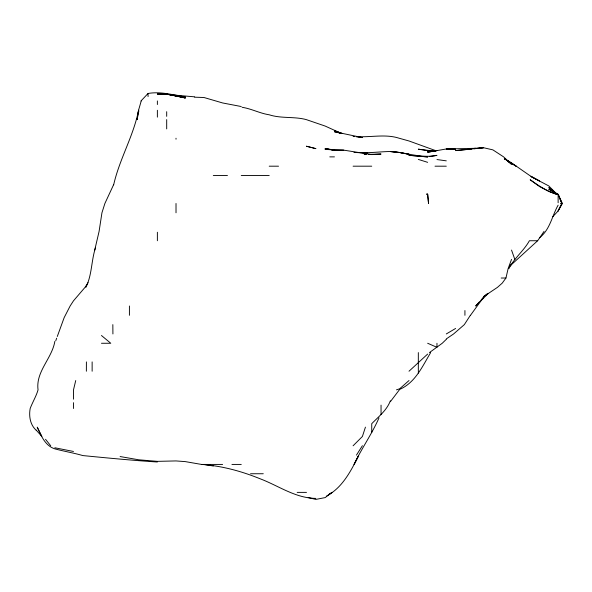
<?xml version="1.0" encoding="UTF-8"?>
<svg xmlns="http://www.w3.org/2000/svg" width="592" height="592" viewBox="0 0 592 592"><rect width="100%" height="100%" fill="white"/><g stroke="black" fill="none" stroke-linecap="round" stroke-linejoin="round"><path stroke-width="0.89" d="M86.373 371.228L86.402 361.904M138.565 110.267L137.181 119.591L138.565 110.267C133.481 136.19 119.458 159.063 113.664 184.83M94.727 250.068L99.086 231.428L101.942 212.787L104.888 203.47L113.546 184.83M487.149 293.817L483.568 296.666L497.472 287.349L502.208 283.154L505.953 278.025L508.099 268.709L511.532 259.385M75.724 380.545L73.497 389.869L73.497 399.186M141.222 100.951L138.735 109.601L138.735 111.962M365.434 427.143L362.408 436.467L353.091 445.783M85.892 287.349C92.115 274.866 91.22 260.65 95.504 247.737M55.766 340.726L56.684 338.18M57.291 336.485L64.173 317.601L70.137 305.99L73.497 300.81L85.026 287.349L88.038 282.687M379.021 417.826C371.968 434.003 361.571 448.44 354.068 464.424L358.478 455.884M54.856 341.377C51.904 358.671 35.579 371.547 38.051 389.869C36.186 396.381 32.538 402.168 30.177 408.502C28.764 416.146 30.177 424.93 36.216 430.273M358.515 455.884C350.938 470.958 342.287 487.838 326.717 495.889M558.13 210.967L561.926 203.47L558.13 210.967L552.847 216.642M390.372 400.814C386.791 410.337 378.599 416.627 371.732 423.694L371.732 432.634M558.13 205.143C551.907 216.087 550.131 229.6 539.49 237.784M558.13 210.922L562.4 203.47L558.13 194.413L561.867 203.47L558.13 194.243L556.865 194.146L548.806 187.612L557.346 194.146L548.806 189.248L557.553 194.146M508.861 268.709C514.108 258.223 523.728 250.964 529.403 240.744L537.647 240.744L544.026 231.428M470.351 315.307L464.335 324.623L453.598 333.947L446.294 338.92M356.451 455.107L362.408 445.695M430.658 352.588C422.392 366.344 415.436 382.536 399.689 389.403L390.372 401.672M470.485 315.307L483.568 297.236L481.141 299.929M479.32 301.95L475.679 305.99L488.104 293.58M509.727 266.111L511.532 264.165M140.992 100.951L148.059 93.462C160.573 91.316 173.056 94.868 185.333 97.029L177.711 95.83M509.727 266.193L537.647 240.744M446.294 339.334L442.246 343.264L429.437 352.588M427.653 354.068L409.013 371.228M409.013 380.545L399.689 388.766L396.448 389.869M328.982 494.327L332.068 492.381L325.134 497.606L315.81 499.411L308.188 497.532M446.294 333.947L455.611 328.464M429.348 156.54L436.97 155.348C421.297 158.634 405.942 152.418 390.372 151.493C378.207 151.737 366.122 153.587 353.942 152.322M471.706 149.073L455.611 150.597L483.568 147.734L492.892 149.872L503.607 156.873L511.532 164.287L507.943 161.431M474.251 148.755L483.568 147.734L474.251 148.377L475.946 148.511M435.275 150.975L427.653 151.722L436.97 150.538L427.653 152.248L446.294 148.969L455.611 149.258L446.294 149.021L475.946 148.289M371.732 154.601L381.048 154.031L368.342 154.364L371.732 154.586L343.767 150.146L334.45 150.264L343.767 150.279L325.134 149.436L334.45 149.717L325.134 148.955L328.523 149.428M435.275 150.871L427.653 151.189L430.192 151.271M329.774 156.873L334.45 156.873M269.212 166.189L278.536 166.189M353.091 166.189L371.732 166.189M435.002 166.189L446.294 166.189M213.298 175.506L227.461 175.506M241.255 175.506L269.212 175.506M560.387 203.47L562.4 203.47M501.18 278.025L505.953 278.025M101.454 343.264L110.778 343.264L101.454 335.501M120.095 456.543L138.735 459.799L157.376 461.36L176.016 460.931L185.333 461.619L201.48 464.424L222.614 464.424M231.931 464.424L241.255 464.424M250.571 473.741L263.27 473.741M297.169 492.381L306.493 492.381M157.376 461.989C132.497 460.421 107.626 457.986 82.813 455.574C73.6 452.887 64.121 451.356 54.856 448.862C45.007 445.695 41.181 435.719 37.222 427.143L41.862 436.467L36.216 430.132M194.657 97.192L203.974 97.502L222.614 102.956L241.255 106.53M353.091 136.389L354.786 136.463M356.48 136.537C370.71 137.633 385.222 133.718 399.149 138.232L409.013 140.977L436.119 150.79M176.016 95.586L185.333 98.006L166.692 94.084L157.376 94.098L166.692 94.069L185.333 97.806L166.692 94.121L157.376 93.625L194.657 96.836M420.875 156.429L423.413 156.569M366.648 154.238L364.102 154.068L365.797 154.194M362.408 152.677L367.491 153.032M315.81 498.397C295.356 498.198 278.381 485.632 259.895 478.691C241.173 471.106 221.704 465.837 201.48 464.424M435.275 151.271L418.329 149.184L431.886 151.3M356.48 136.833L362.408 137.603L334.45 131.735L342.08 133.577M436.97 159.551L446.294 160.846M331.061 149.783L332.756 150.028M203.974 464.424L213.298 465.993M54.856 447.774L73.497 451.467M333.607 150.102L325.134 148.459L329.367 149.436M242.098 107.293C251.445 108.721 259.858 113.368 269.212 114.789C281.289 118.711 294.106 116.35 306.227 119.591L325.134 126.052L341.443 133.452M418.329 159.411L427.653 162.334M342.08 133.4L334.45 130.758L341.229 133.489M427.653 343.264L436.97 347.319L436.97 343.264M539.49 186.532L548.806 191.423L556.125 194.146C546.645 191.046 538.239 185.481 530.166 179.739L538.883 186.11M505.316 159.278L511.532 162.874L529.699 175.506L539.49 180.967L530.943 176.534L548.806 185.947L556.865 194.146M506.87 160.38L511.532 163.288L507.226 160.484M504.362 158.441L505.79 159.492M504.362 158.582L505.79 159.722M45.532 439.279L50.712 445.783M511.532 250.068L514.825 259.385M112.835 324.623L112.917 333.947M558.13 194.243L558.13 202.775M464.927 310.534L464.927 315.307M418.329 352.588L418.329 371.228M418.329 371.85L418.329 373.101M381.048 405.128L381.048 414.563M176.016 138.232L176.016 139.201M176.016 203.47L176.016 212.787M166.692 111.681L166.692 116.35M166.692 119.591L166.692 128.908M157.376 100.951L157.376 104.532M157.376 110.267L157.376 117.135M157.376 232.242L157.376 240.744M148.059 93.462L148.059 96.563M129.419 305.99L129.419 315.307M92.137 361.904L92.137 371.228M73.497 402.671L73.497 408.502M516.12 166.189L511.532 163.325L516.12 166.189M427.653 194.146L426.506 194.146L427.653 194.191L428.541 203.47L427.653 194.191M427.653 156.947L409.013 155.311L427.653 156.947M399.689 152.492L390.372 151.567L399.689 152.499L409.013 154.275L399.689 152.492M315.81 148.622L306.493 146.239L315.81 148.622M505.79 159.551L504.362 158.619L505.79 159.603M511.532 163.51L507.943 161.068L511.532 163.51"/></g></svg>
